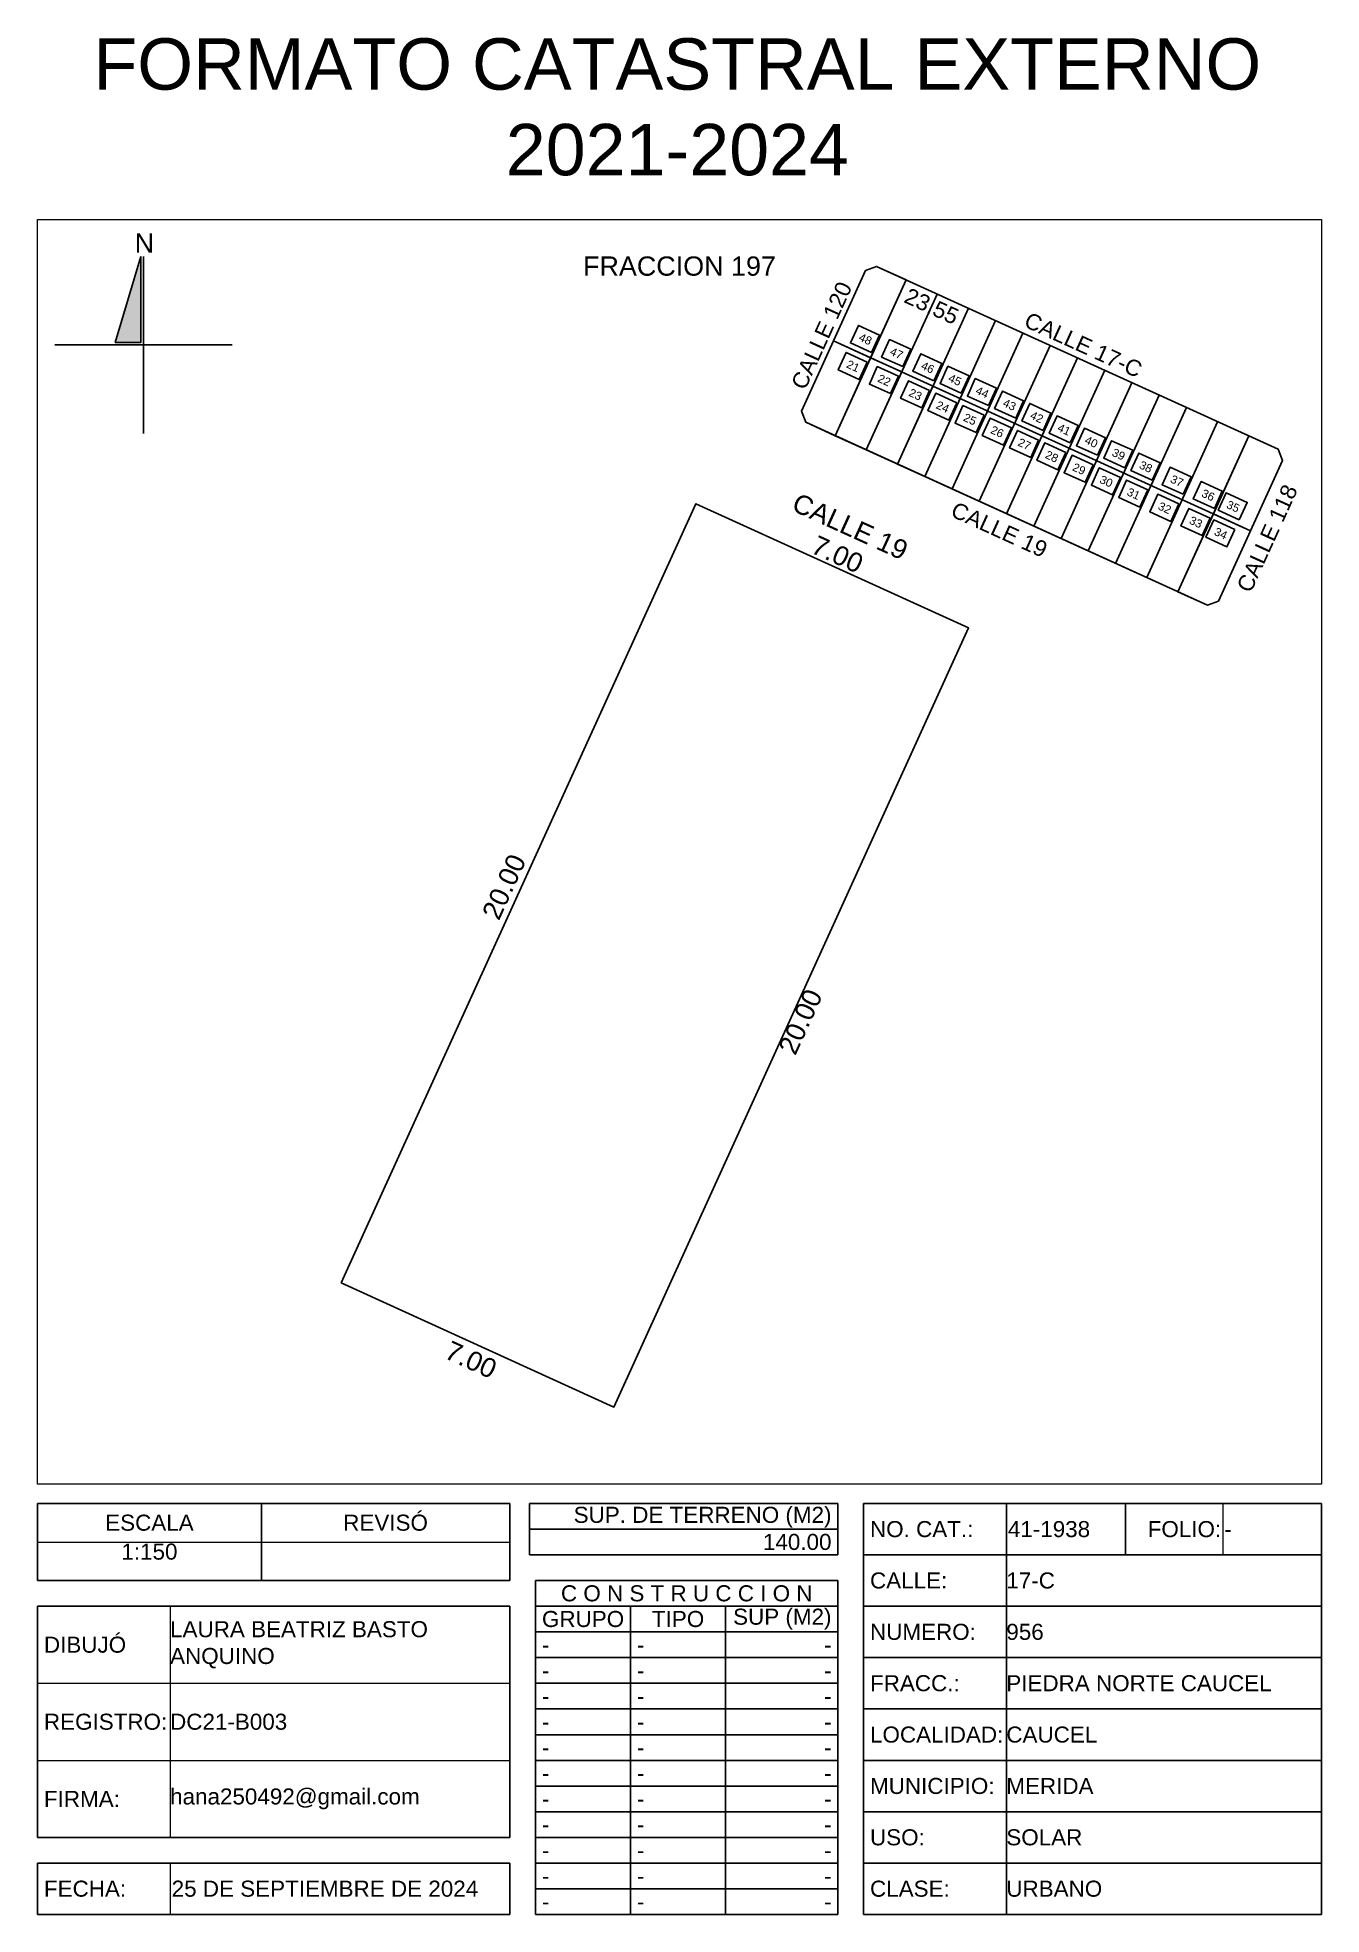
# Model space of a CAD drawing. Header units: inches. Extents: x 163.5 to 193.5, y 30.1 to 74.
import ezdxf
from ezdxf.enums import TextEntityAlignment as Align

# ---------------------------------------------------------------- set-up
doc = ezdxf.new("R2010")
doc.units = ezdxf.units.IN
doc.header["$MEASUREMENT"] = 0
doc.layers.add('_DIV LOTES', color=7, linetype='Continuous')
doc.styles.add('DATOS', font='arial.ttf')
doc.styles.add('Formato', font='arial.ttf')
doc.styles.add('Localizacion', font='arial.ttf')
doc.styles.get("Standard").update_dxf_attribs({"font": 'arial.ttf'})
doc.styles.add('Terreno', font='arial.ttf')
doc.dimstyles.new('T-100', dxfattribs={"dimscale": 0, "dimtxt": 0.45, "dimasz": 0.18, "dimexe": 0.18, "dimexo": 0.0625, "dimgap": 0.0905, "dimtad": 0, "dimzin": 1, "dimdsep": 46, "dimtxsty": 'Terreno', "dimblk": 'NONE', "dimcen": 0, "dimse1": 1, "dimse2": 1, "dimsd1": 1, "dimsd2": 1, "dimclrt": 256, "dimadec": 0, "dimazin": 0, "dimtfac": 1, "dimtix": 1, "dimtofl": 0, "dimtmove": 2, "dimatfit": 3, "dimldrblk": 'NONE', "dimfxl": 1, "dimtolj": 1, "dimarcsym": 0})
doc.dimstyles.new('U-100', dxfattribs={"dimscale": 0, "dimtxt": 0.375, "dimasz": 0.18, "dimexe": 0.18, "dimexo": 0.0625, "dimgap": 0.0905, "dimtad": 0, "dimzin": 1, "dimdsep": 46, "dimtxsty": 'Terreno', "dimblk": 'NONE', "dimcen": 0, "dimse1": 1, "dimse2": 1, "dimsd1": 1, "dimsd2": 1, "dimclrt": 256, "dimadec": 0, "dimazin": 0, "dimtfac": 1, "dimtix": 1, "dimtofl": 0, "dimtmove": 2, "dimatfit": 3, "dimldrblk": 'NONE', "dimfxl": 1, "dimtolj": 1, "dimarcsym": 0})

# ---------------------------------------------------------------- blocks, each defined once
blk = doc.blocks.new('*T4')
at = {"color": 0, "linetype": 'ByBlock', "lineweight": -2, "transparency": 16777216}
for p, q in [((0, 0), (11.036, 0)), ((0, 0), (0, -1.8)), ((5.23, 0), (5.23, -1.8)), ((11.036, 0), (11.036, -1.8)), ((0, -1.8), (11.036, -1.8))]:
    blk.add_line(p, q, dxfattribs=at)
at = {"layer": 'Defpoints', "color": 8, "linetype": 'ByBlock', "lineweight": 0, "transparency": 16777216}
blk.add_line((0, -0.9), (11.036, -0.9), dxfattribs=at)
at = {"color": 0, "lineweight": 18, "transparency": 16777216, "char_height": 0.375}
for s, insert, width, attachment_point in [('{\\C256;ESCALA}', (2.615, -0.45), 5.15762, 5), ('REVISÓ', (8.133, -0.45), 5.73486, 5), ('1:150', (2.615, -0.936), 5.15762, 2)]:
    blk.add_mtext(s, dxfattribs=dict(at, insert=insert, width=width, attachment_point=attachment_point))
blk = doc.blocks.new('*T5')
at = {"color": 0, "lineweight": -2, "transparency": 16777216}
for p, q in [((0, 0), (7.21, 0)), ((0, 0), (0, -0.6)), ((7.21, 0), (7.21, -0.6)), ((0, -0.6), (7.21, -0.6))]:
    blk.add_line(p, q, dxfattribs=at)
at = {"color": 0, "lineweight": 18, "transparency": 16777216, "insert": (7.06, -0.3), "char_height": 0.375, "width": 6.90975, "attachment_point": 6}
blk.add_mtext('140.00', dxfattribs=at)
blk = doc.blocks.new('*T6')
at = {"color": 0, "lineweight": -2, "transparency": 16777216}
for p, q in [((0, 0), (7.21, 0)), ((0, 0), (0, -0.6)), ((7.21, 0), (7.21, -0.6)), ((0, -0.6), (7.21, -0.6))]:
    blk.add_line(p, q, dxfattribs=at)
at = {"color": 0, "lineweight": 18, "transparency": 16777216, "insert": (7.06, -0.564), "char_height": 0.375, "width": 6.90975, "attachment_point": 9}
blk.add_mtext('{\\C256;  SUP. DE TERRENO (M2)   }', dxfattribs=at)
blk = doc.blocks.new('*T7')
at = {"color": 0, "lineweight": -2, "transparency": 16777216}
for p, q in [((0, 0), (3.336, 0)), ((0, 0), (0, -9.6)), ((0, -1.2), (3.336, -1.2)), ((0, -2.4), (3.336, -2.4)), ((0, -3.6), (3.336, -3.6)), ((0, -4.8), (3.336, -4.8)), ((0, -6), (3.336, -6)), ((0, -7.2), (3.336, -7.2)), ((0, -8.4), (3.336, -8.4)), ((0, -9.6), (3.336, -9.6))]:
    blk.add_line(p, q, dxfattribs=at)
at = {"layer": 'Defpoints', "color": 8, "linetype": 'ByBlock', "lineweight": 0, "transparency": 16777216}
blk.add_line((3.336, 0), (3.336, -9.6), dxfattribs=at)
at = {"color": 0, "lineweight": 18, "transparency": 16777216, "char_height": 0.375, "width": 3.03551, "attachment_point": 4, "style": 'Formato'}
for s, insert in [('NO. CAT.:', (0.15, -0.6)), ('CALLE:', (0.15, -1.8)), ('NUMERO:', (0.15, -3)), ('FRACC.:', (0.15, -4.2)), ('LOCALIDAD:', (0.15, -5.4)), ('MUNICIPIO:', (0.15, -6.6)), ('CLASE:', (0.15, -9))]:
    blk.add_mtext(s, dxfattribs=dict(at, insert=insert))
at = {"color": 0, "lineweight": 18, "transparency": 16777216, "insert": (0.15, -7.8), "char_height": 0.375, "width": 3.03551, "attachment_point": 4}
blk.add_mtext('USO:', dxfattribs=at)
blk = doc.blocks.new('*T8')
at = {"color": 0, "lineweight": -2, "transparency": 16777216}
for p, q in [((0, 0), (7.363, 0)), ((7.363, 0), (7.363, -8.4)), ((0, -1.2), (7.363, -1.2)), ((0, -2.4), (7.363, -2.4)), ((0, -3.6), (7.363, -3.6)), ((0, -4.8), (7.363, -4.8)), ((0, -6), (7.363, -6)), ((0, -7.2), (7.363, -7.2)), ((0, -8.4), (7.363, -8.4))]:
    blk.add_line(p, q, dxfattribs=at)
at = {"layer": 'Defpoints', "color": 8, "linetype": 'ByBlock', "lineweight": 0, "transparency": 16777216}
blk.add_line((0, 0), (0, -8.4), dxfattribs=at)
at = {"color": 0, "lineweight": 18, "transparency": 16777216, "char_height": 0.375, "width": 7.363, "attachment_point": 4}
for s, insert in [('17-C', (0, -0.6)), ('956', (0, -1.8)), ('PIEDRA NORTE CAUCEL', (0, -3)), ('CAUCEL', (0, -4.2)), ('MERIDA', (0, -5.4)), ('SOLAR', (0, -6.6)), ('URBANO', (0, -7.8))]:
    blk.add_mtext(s, dxfattribs=dict(at, insert=insert))
blk = doc.blocks.new('*T9')
at = {"color": 0, "lineweight": -2, "transparency": 16777216}
for p, q in [((0, 0), (2.782, 0)), ((2.782, 0), (2.782, -1.2)), ((0, -1.2), (2.782, -1.2))]:
    blk.add_line(p, q, dxfattribs=at)
at = {"layer": 'Defpoints', "color": 8, "linetype": 'ByBlock', "lineweight": 0, "transparency": 16777216}
blk.add_line((0, 0), (0, -1.2), dxfattribs=at)
at = {"color": 0, "lineweight": 18, "transparency": 16777216, "insert": (0.036, -0.6), "char_height": 0.375, "width": 2.7103, "attachment_point": 4}
blk.add_mtext('41-1938', dxfattribs=at)
blk = doc.blocks.new('*T10')
at = {"color": 0, "lineweight": -2, "transparency": 16777216}
for p, q in [((0, 0), (2.273, 0)), ((0, 0), (0, -1.2)), ((0, -1.2), (2.273, -1.2))]:
    blk.add_line(p, q, dxfattribs=at)
at = {"layer": 'Defpoints', "color": 8, "linetype": 'ByBlock', "lineweight": 0, "transparency": 16777216}
blk.add_line((2.273, 0), (2.273, -1.2), dxfattribs=at)
at = {"color": 0, "lineweight": 18, "transparency": 16777216, "insert": (2.237, -0.6), "char_height": 0.375, "width": 2.2007, "attachment_point": 6}
blk.add_mtext(' FOLIO:', dxfattribs=at)
blk = doc.blocks.new('*T11')
at = {"color": 0, "lineweight": -2, "transparency": 16777216}
for p, q in [((0, 0), (2.308, 0)), ((2.308, 0), (2.308, -1.2)), ((0, -1.2), (2.308, -1.2))]:
    blk.add_line(p, q, dxfattribs=at)
at = {"layer": 'Defpoints', "color": 8, "linetype": 'ByBlock', "lineweight": 0, "transparency": 16777216}
blk.add_line((0, 0), (0, -1.2), dxfattribs=at)
at = {"color": 0, "lineweight": 18, "transparency": 16777216, "insert": (0.036, -0.6), "char_height": 0.375, "width": 2.236, "attachment_point": 4}
blk.add_mtext('-', dxfattribs=at)
blk = doc.blocks.new('*T12')
at = {"color": 0, "lineweight": -2, "transparency": 16777216}
for p, q in [((0, 0), (3.098, 0)), ((0, 0), (0, -1.2)), ((0, -1.2), (3.098, -1.2))]:
    blk.add_line(p, q, dxfattribs=at)
at = {"layer": 'Defpoints', "color": 8, "linetype": 'ByBlock', "lineweight": 0, "transparency": 16777216}
blk.add_line((3.098, 0), (3.098, -1.2), dxfattribs=at)
at = {"color": 0, "lineweight": 18, "transparency": 16777216, "insert": (0.15, -0.6), "char_height": 0.375, "width": 2.79829, "attachment_point": 4}
blk.add_mtext('{\\C256;FECHA:}', dxfattribs=at)
blk = doc.blocks.new('*T13')
at = {"color": 0, "lineweight": -2, "transparency": 16777216}
for p, q in [((0, 0), (7.938, 0)), ((7.938, 0), (7.938, -1.2)), ((0, -1.2), (7.938, -1.2))]:
    blk.add_line(p, q, dxfattribs=at)
at = {"layer": 'Defpoints', "color": 8, "linetype": 'ByBlock', "lineweight": 0, "transparency": 16777216}
blk.add_line((0, 0), (0, -1.2), dxfattribs=at)
at = {"color": 0, "lineweight": 18, "transparency": 16777216, "insert": (0.036, -0.6), "char_height": 0.375, "width": 7.86619, "attachment_point": 4}
blk.add_mtext('{\\C256;25 DE SEPTIEMBRE DE 2024}', dxfattribs=at)
blk = doc.blocks.new('*T14')
at = {"color": 0, "lineweight": -2, "transparency": 16777216}
for p, q in [((0, 0), (7.065, 0)), ((0, 0), (0, -7.8)), ((7.065, 0), (7.065, -7.8)), ((0, -0.6), (7.065, -0.6)), ((2.22, -0.6), (2.22, -7.8)), ((4.44, -0.6), (4.44, -7.8)), ((0, -1.2), (7.065, -1.2)), ((0, -1.8), (7.065, -1.8)), ((0, -2.4), (7.065, -2.4)), ((0, -3), (7.065, -3)), ((0, -3.6), (7.065, -3.6)), ((0, -4.2), (7.065, -4.2)), ((0, -4.8), (7.065, -4.8)), ((0, -5.4), (7.065, -5.4)), ((0, -6), (7.065, -6)), ((0, -6.6), (7.065, -6.6)), ((0, -7.2), (7.065, -7.2)), ((0, -7.8), (7.065, -7.8))]:
    blk.add_line(p, q, dxfattribs=at)
at = {"color": 0, "lineweight": 18, "transparency": 16777216, "char_height": 0.375}
for s, insert, width, attachment_point in [('{\\C256;C O N S T R U C C I O N}', (3.532, -0.3), 7.065, 5), ('GRUPO', (1.11, -0.9), 2.22, 5), ('TIPO', (3.33, -0.9), 2.22, 5), ('SUP (M2)', (6.915, -0.9), 2.325, 6), ('-', (0.15, -1.5), 1.92, 4), ('-', (2.37, -1.5), 1.92, 4), ('-', (0.15, -2.1), 1.92, 4), ('-', (2.37, -2.1), 1.92, 4), ('-', (0.15, -2.7), 1.92, 4), ('-', (2.37, -2.7), 1.92, 4), ('-', (0.15, -3.3), 1.92, 4), ('-', (2.37, -3.3), 1.92, 4), ('-', (0.15, -3.9), 1.92, 4), ('-', (2.37, -3.9), 1.92, 4), ('-', (0.15, -4.5), 1.92, 4), ('-', (2.37, -4.5), 1.92, 4), ('-', (0.15, -5.1), 1.92, 4), ('-', (2.37, -5.1), 1.92, 4), ('-', (0.15, -5.7), 1.92, 4), ('-', (2.37, -5.7), 1.92, 4), ('-', (0.15, -6.3), 1.92, 4), ('-', (2.37, -6.3), 1.92, 4), ('-', (0.15, -6.9), 1.92, 4), ('-', (2.37, -6.9), 1.92, 4), ('-', (0.15, -7.5), 1.92, 4), ('-', (2.37, -7.5), 1.92, 4), ('-', (6.915, -7.5), 2.325, 6)]:
    blk.add_mtext(s, dxfattribs=dict(at, insert=insert, width=width, attachment_point=attachment_point))
at = {"color": 0, "lineweight": 18, "transparency": 16777216, "char_height": 0.375, "width": 2.325, "attachment_point": 6, "style": 'Formato'}
for insert in [(6.915, -1.5), (6.915, -2.1), (6.915, -2.7), (6.915, -3.3), (6.915, -3.9), (6.915, -4.5), (6.915, -5.1), (6.915, -5.7), (6.915, -6.3), (6.915, -6.9)]:
    blk.add_mtext('-', dxfattribs=dict(at, insert=insert))
blk = doc.blocks.new('*T15')
at = {"color": 0, "lineweight": -2, "transparency": 16777216}
for p, q in [((0, 0), (11.036, 0)), ((0, 0), (0, -5.4)), ((11.036, 0), (11.036, -5.4)), ((0, -5.4), (11.036, -5.4))]:
    blk.add_line(p, q, dxfattribs=at)
at = {"layer": 'Defpoints', "color": 8, "linetype": 'ByBlock', "lineweight": 0, "transparency": 16777216}
for p, q in [((3.098, 0), (3.098, -5.4)), ((0, -1.8), (11.036, -1.8)), ((0, -3.6), (11.036, -3.6))]:
    blk.add_line(p, q, dxfattribs=at)
at = {"color": 0, "lineweight": 18, "transparency": 16777216, "char_height": 0.375, "width": 7.93819, "attachment_point": 4, "style": 'Formato'}
for s, insert in [('LAURA BEATRIZ BASTO ANQUINO', (3.098, -0.9)), ('DC21-B003', (3.098, -2.7)), ('hana250492@gmail.com', (3.098, -4.5))]:
    blk.add_mtext(s, dxfattribs=dict(at, insert=insert))
at = {"color": 0, "lineweight": 18, "transparency": 16777216, "char_height": 0.375, "width": 2.79829, "attachment_point": 4}
for s, insert in [('DIBUJÓ', (0.15, -0.9)), ('REGISTRO:', (0.15, -2.7)), ('FIRMA:', (0.15, -4.5))]:
    blk.add_mtext(s, dxfattribs=dict(at, insert=insert))
blk = doc.blocks.new('Norte')
blk.add_hatch(color=256).paths.add_polyline_path([(2254.291, 2179.168), (2254.691, 2179.168), (2254.691, 2180.508)])
for p, q in [((2254.731, 2180.508), (2254.731, 2177.748)), ((2253.351, 2179.128), (2256.111, 2179.128))]:
    blk.add_line(p, q)
blk.add_lwpolyline([(2254.691, 2180.508), (2254.291, 2179.168), (2254.691, 2179.168)], close=True)
at = {"insert": (2254.595, 2180.866), "char_height": 0.3, "width": 0.27128, "attachment_point": 1, "style": 'Localizacion'}
blk.add_mtext('N', dxfattribs=at)
blk = doc.blocks.new('*D20')
at = {"layer": 'Defpoints', "color": 0, "transparency": 16777216}
for p in [(182.883, 64.353), (190.852, 60.726), (190.852, 60.726)]:
    blk.add_point(p, dxfattribs=at)
at = {"transparency": 16777216, "insert": (184.41, 67.709), "char_height": 0.375, "attachment_point": 5, "rotation": 335.528, "style": 'Terreno'}
blk.add_mtext('\\A1;23.55', dxfattribs=at)
blk = doc.blocks.new('_None')
blk = doc.blocks.new('*D21')
at = {"layer": 'Defpoints', "color": 0, "transparency": 16777216}
for p in [(183.125, 68.638), (192.646, 64.669), (192.509, 64.367)]:
    blk.add_point(p, dxfattribs=at)
at = {"transparency": 16777216, "insert": (187.954, 66.805), "char_height": 0.375, "attachment_point": 5, "rotation": 335.528, "style": 'Terreno'}
blk.add_mtext('\\A1;CALLE 17-C', dxfattribs=at)
blk = doc.blocks.new('*D22')
at = {"layer": 'Defpoints', "color": 0, "transparency": 16777216}
for p in [(181.468, 64.997), (190.852, 60.726), (190.682, 60.354)]:
    blk.add_point(p, dxfattribs=at)
at = {"transparency": 16777216, "insert": (185.99, 62.489), "char_height": 0.375, "attachment_point": 5, "rotation": 335.528, "style": 'Terreno'}
blk.add_mtext('\\A1;CALLE 19', dxfattribs=at)
blk = doc.blocks.new('*D23')
at = {"layer": 'Defpoints', "color": 0, "transparency": 16777216}
for p in [(182.867, 68.541), (181.093, 65.382), (181.371, 65.255)]:
    blk.add_point(p, dxfattribs=at)
at = {"transparency": 16777216, "insert": (181.84, 67.025), "char_height": 0.375, "attachment_point": 5, "rotation": 65.528, "style": 'Terreno'}
blk.add_mtext('\\A1;CALLE 120', dxfattribs=at)
blk = doc.blocks.new('*D24')
at = {"layer": 'Defpoints', "color": 0, "transparency": 16777216}
for p in [(192.605, 64.109), (191.11, 60.823), (191.504, 60.644)]:
    blk.add_point(p, dxfattribs=at)
at = {"transparency": 16777216, "insert": (192.251, 62.287), "char_height": 0.375, "attachment_point": 5, "rotation": 65.528, "style": 'Terreno'}
blk.add_mtext('\\A1;CALLE 118', dxfattribs=at)
blk = doc.blocks.new('*D25')
at = {"layer": 'Defpoints', "color": 0, "transparency": 16777216}
for p in [(178.564, 63.248), (178.902, 63.094), (170.617, 44.891)]:
    blk.add_point(p, dxfattribs=at)
at = {"transparency": 16777216, "insert": (174.421, 54.146), "char_height": 0.45, "attachment_point": 5, "rotation": 65.528, "style": 'Terreno'}
blk.add_mtext('\\A1;20.00', dxfattribs=at)
blk = doc.blocks.new('*D26')
at = {"layer": 'Defpoints', "color": 0, "transparency": 16777216}
for p in [(185.273, 60.194), (176.988, 41.991), (177.205, 41.892)]:
    blk.add_point(p, dxfattribs=at)
at = {"transparency": 16777216, "insert": (181.347, 50.994), "char_height": 0.45, "attachment_point": 5, "rotation": 65.528, "style": 'Terreno'}
blk.add_mtext('\\A1;20.00', dxfattribs=at)
blk = doc.blocks.new('*D27')
at = {"layer": 'Defpoints', "color": 0, "transparency": 16777216}
for p in [(170.617, 44.891), (170.461, 44.547), (176.988, 41.991)]:
    blk.add_point(p, dxfattribs=at)
at = {"transparency": 16777216, "insert": (173.646, 43.097), "char_height": 0.45, "attachment_point": 5, "rotation": 335.528, "style": 'Terreno'}
blk.add_mtext('\\A1;7.00', dxfattribs=at)
blk = doc.blocks.new('*D28')
at = {"layer": 'Defpoints', "color": 0, "transparency": 16777216}
for p in [(178.902, 63.094), (185.273, 60.194), (185.395, 60.463)]:
    blk.add_point(p, dxfattribs=at)
at = {"transparency": 16777216, "insert": (182.21, 61.912), "char_height": 0.45, "attachment_point": 5, "rotation": 335.528, "style": 'Terreno'}
blk.add_mtext('\\A1;7.00', dxfattribs=at)
blk = doc.blocks.new('*D29')
at = {"layer": 'Defpoints', "color": 0, "transparency": 16777216}
for p in [(178.902, 63.094), (185.691, 61.112), (185.273, 60.194)]:
    blk.add_point(p, dxfattribs=at)
at = {"transparency": 16777216, "insert": (182.506, 62.562), "char_height": 0.45, "attachment_point": 5, "rotation": 335.528, "style": 'Terreno'}
blk.add_mtext('\\A1;CALLE 19', dxfattribs=at)
blk = doc.blocks.new('*D32')
at = {"layer": 'Defpoints', "color": 0, "transparency": 16777216}
for p in [(163.518, 69.739), (193.518, 69.739), (193.518, 68.644)]:
    blk.add_point(p, dxfattribs=at)
at = {"transparency": 16777216, "insert": (178.518, 68.644), "char_height": 0.45, "attachment_point": 5, "style": 'Terreno'}
blk.add_mtext('\\A1;FRACCION 197', dxfattribs=at)

msp = doc.modelspace()

# ---------------------------------------------------------------- linework, layer by layer
at = {"lineweight": 18}
msp.add_lwpolyline([(163.518, 69.739), (193.518, 69.739), (193.518, 40.189), (163.518, 40.189)], close=True, dxfattribs=at)
msp.add_lwpolyline([(183.611, 64.022), (184.44, 65.842), (185.077, 65.552), (184.248, 63.732), (183.611, 64.022)])
at = {"layer": '_DIV LOTES'}
for p, q in [((184.54, 67.994), (182.883, 64.353)), ((185.268, 67.662), (183.611, 64.022)), ((185.905, 67.372), (184.248, 63.732)), ((186.543, 67.082), (184.886, 63.442)), ((187.18, 66.792), (185.523, 63.152)), ((187.817, 66.502), (186.16, 62.862)), ((188.454, 66.212), (186.797, 62.572)), ((189.091, 65.922), (187.434, 62.282)), ((189.728, 65.632), (188.071, 61.992)), ((190.365, 65.343), (188.708, 61.702))]:
    msp.add_line(p, q, dxfattribs=at)
for points in [[(192.509, 64.367), (183.125, 68.638), (182.867, 68.541), (182.119, 66.898), (191.858, 62.466), (192.605, 64.109)], [(192.509, 64.367), (183.125, 68.638), (182.867, 68.541), (182.119, 66.898), (191.858, 62.466), (192.605, 64.109)], [(183.008, 66.629), (182.514, 66.854), (182.699, 67.26), (183.193, 67.036)], [(190.852, 60.726), (181.468, 64.997), (181.371, 65.255), (182.119, 66.898), (191.858, 62.466), (191.11, 60.823)], [(190.852, 60.726), (181.468, 64.997), (181.371, 65.255), (182.119, 66.898), (191.858, 62.466), (191.11, 60.823)], [(183.736, 66.298), (183.242, 66.523), (183.427, 66.929), (183.921, 66.704)], [(182.905, 66.405), (182.412, 66.629), (182.227, 66.223), (182.72, 65.998)], [(183.633, 66.073), (183.14, 66.298), (182.955, 65.892), (183.449, 65.667)], [(184.464, 65.967), (183.97, 66.191), (184.155, 66.598), (184.649, 66.373)], [(185.101, 65.677), (184.607, 65.901), (184.792, 66.308), (185.286, 66.083)], [(184.362, 65.742), (183.868, 65.967), (183.683, 65.56), (184.177, 65.336)], [(185.738, 65.387), (185.245, 65.611), (185.43, 66.018), (185.923, 65.793)], [(184.999, 65.452), (184.505, 65.677), (184.32, 65.27), (184.814, 65.046)], [(185.636, 65.162), (185.142, 65.387), (184.957, 64.98), (185.451, 64.756)], [(186.375, 65.097), (185.882, 65.321), (186.067, 65.728), (186.56, 65.503)], [(187.012, 64.807), (186.519, 65.031), (186.704, 65.438), (187.197, 65.213)], [(186.273, 64.872), (185.779, 65.097), (185.594, 64.69), (186.088, 64.466)], [(187.649, 64.517), (187.156, 64.741), (187.341, 65.148), (187.834, 64.923)], [(186.91, 64.582), (186.416, 64.807), (186.232, 64.4), (186.725, 64.176)], [(187.547, 64.292), (187.054, 64.517), (186.869, 64.11), (187.362, 63.886)], [(188.287, 64.227), (187.793, 64.451), (187.978, 64.858), (188.472, 64.633)], [(188.924, 63.937), (188.43, 64.161), (188.615, 64.568), (189.109, 64.343)], [(188.184, 64.002), (187.691, 64.227), (187.506, 63.82), (187.999, 63.596)], [(189.561, 63.647), (189.067, 63.871), (189.252, 64.278), (189.746, 64.053)], [(188.821, 63.712), (188.328, 63.937), (188.143, 63.53), (188.636, 63.306)], [(189.459, 63.422), (188.965, 63.647), (188.78, 63.24), (189.274, 63.016)], [(190.289, 63.315), (189.795, 63.54), (189.98, 63.946), (190.474, 63.722)], [(191.017, 62.984), (190.523, 63.209), (190.708, 63.615), (191.202, 63.39)], [(190.187, 63.091), (189.693, 63.315), (189.508, 62.909), (190.002, 62.684)], [(191.599, 62.719), (191.105, 62.944), (191.29, 63.35), (191.784, 63.126)], [(190.915, 62.759), (190.421, 62.984), (190.236, 62.578), (190.73, 62.353)], [(191.496, 62.495), (191.003, 62.719), (190.818, 62.313), (191.311, 62.088)]]:
    msp.add_lwpolyline(points, close=True, dxfattribs=at)
for points in [[(182.119, 66.898), (182.984, 66.505), (183.812, 68.325), (183.125, 68.638), (182.867, 68.541), (182.119, 66.898)], [(182.155, 64.684), (183.812, 68.325)], [(182.119, 66.898), (181.371, 65.255), (181.468, 64.997), (182.155, 64.684), (182.984, 66.505), (182.119, 66.898)], [(182.119, 66.898), (191.858, 62.466)], [(182.984, 66.505), (183.712, 66.173), (182.883, 64.353), (182.155, 64.684), (182.984, 66.505)], [(189.436, 61.37), (191.093, 65.011)], [(190.164, 61.039), (191.821, 64.68)], [(191.858, 62.466), (190.993, 62.859), (191.821, 64.68), (192.509, 64.367), (192.605, 64.109), (191.858, 62.466)], [(182.883, 64.353), (190.852, 60.726)], [(170.617, 44.891), (178.902, 63.094), (185.273, 60.194), (176.988, 41.991), (170.617, 44.891)], [(190.993, 62.859), (190.164, 61.039), (190.852, 60.726), (191.11, 60.823), (191.858, 62.466), (190.993, 62.859)]]:
    msp.add_lwpolyline(points, dxfattribs=at)

# ---------------------------------------------------------------- block references
at = {"lineweight": 25, "xscale": 1.5, "yscale": 1.5, "zscale": 1.5}
msp.add_blockref('Norte', (-3216.104, -3201.888), dxfattribs=at)
for name, p in [('*T4', (163.518, 39.739)), ('*T6', (175.01, 39.739)), ('*T7', (182.82, 39.739)), ('*T9', (186.155, 39.739)), ('*T10', (188.938, 39.739)), ('*T11', (191.21, 39.739)), ('*T5', (175.01, 39.139)), ('*T8', (186.155, 38.539)), ('*T14', (175.155, 37.939)), ('*T15', (163.518, 37.339)), ('*T12', (163.518, 31.339)), ('*T13', (166.617, 31.339))]:
    msp.add_blockref(name, p)

# ---------------------------------------------------------------- texts
at = {"lineweight": 18, "insert": (178.468, 72.36), "char_height": 1.2, "width": 31.23058, "attachment_point": 5, "style": 'Formato'}
msp.add_mtext('\\A1;FORMATO CATASTRAL EXTERNO 2021-2024', dxfattribs=at)
at = {"layer": '_DIV LOTES', "style": 'DATOS'}
for s, p in [('48', (182.863, 66.942)), ('47', (183.591, 66.61)), ('21', (182.576, 66.311)), ('46', (184.319, 66.279)), ('22', (183.304, 65.98)), ('23', (184.032, 65.648)), ('45', (184.956, 65.989)), ('44', (185.593, 65.699)), ('24', (184.669, 65.358)), ('43', (186.23, 65.409)), ('25', (185.306, 65.068)), ('26', (185.943, 64.778)), ('42', (186.867, 65.119)), ('41', (187.505, 64.829)), ('27', (186.58, 64.488)), ('40', (188.142, 64.539)), ('28', (187.218, 64.198)), ('29', (187.855, 63.908)), ('39', (188.779, 64.249)), ('38', (189.416, 63.959)), ('30', (188.492, 63.619)), ('37', (190.144, 63.628)), ('31', (189.129, 63.329)), ('36', (190.872, 63.296)), ('35', (191.454, 63.032)), ('32', (189.857, 62.997)), ('33', (190.585, 62.666)), ('34', (191.167, 62.401))]:
    msp.add_text(s, height=0.1914, rotation=335.528, dxfattribs=at).set_placement(p, align=Align.MIDDLE_CENTER)

# ---------------------------------------------------------------- dimensions: what is measured, and where the dimension line sits
dim = msp.add_linear_dim(base=(193.518, 68.644), p1=(163.518, 69.739), p2=(193.518, 69.739), text='FRACCION 197', dimstyle='T-100', override={"dimscale": 1})
dim.commit()
dim.dimension.update_dxf_attribs({"geometry": '*D32', "text_midpoint": (178.518, 68.644)})
for p1, p2, distance, text, dimstyle, picture, middle in [((182.867, 68.541), (181.371, 65.255), -0.306, 'CALLE 120', 'U-100', '*D23', (181.84, 67.025)), ((183.125, 68.638), (192.509, 64.367), 0.332, 'CALLE 17-C', 'U-100', '*D21', (187.954, 66.805)), ((181.468, 64.997), (190.852, 60.726), -0.409, 'CALLE 19', 'U-100', '*D22', (185.99, 62.489)), ((192.605, 64.109), (191.11, 60.823), 0.433, 'CALLE 118', 'U-100', '*D24', (192.251, 62.287)), ((178.902, 63.094), (185.273, 60.194), 1.009, 'CALLE 19', 'T-100', '*D29', (182.506, 62.562))]:
    dim = msp.add_aligned_dim(p1=p1, p2=p2, distance=distance, text=text, dimstyle=dimstyle, override={"dimscale": 1})
    dim.commit()
    dim.dimension.update_dxf_attribs({"geometry": picture, "text_midpoint": middle})
dim = msp.add_linear_dim(base=(190.852, 60.726), p1=(182.883, 64.353), p2=(190.852, 60.726), angle=335.528, text='23.55', dimstyle='U-100', override={"dimscale": 1})
dim.commit()
dim.dimension.update_dxf_attribs({"geometry": '*D20', "text_midpoint": (184.41, 67.709), "dimtype": 161})
for p1, p2, distance, picture, middle in [((170.617, 44.891), (178.902, 63.094), 0.372, '*D25', (174.421, 54.146)), ((178.902, 63.094), (185.273, 60.194), 0.295, '*D28', (182.21, 61.912)), ((185.273, 60.194), (176.988, 41.991), 0.238, '*D26', (181.347, 50.994)), ((176.988, 41.991), (170.617, 44.891), 0.378, '*D27', (173.646, 43.097))]:
    dim = msp.add_aligned_dim(p1=p1, p2=p2, distance=distance, dimstyle='T-100', override={"dimscale": 1})
    dim.commit()
    dim.dimension.update_dxf_attribs({"geometry": picture, "text_midpoint": middle})

doc.saveas('drawing.dxf')
